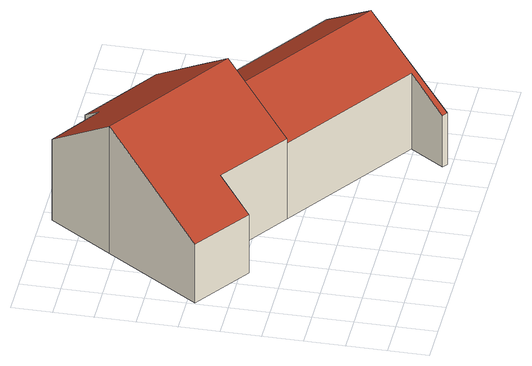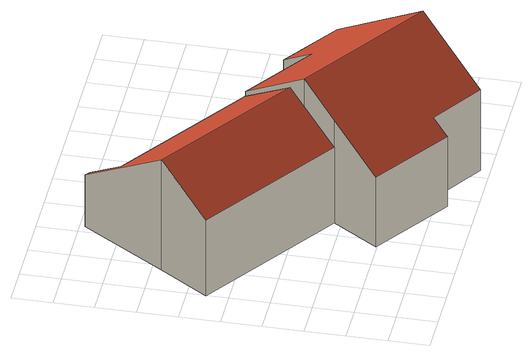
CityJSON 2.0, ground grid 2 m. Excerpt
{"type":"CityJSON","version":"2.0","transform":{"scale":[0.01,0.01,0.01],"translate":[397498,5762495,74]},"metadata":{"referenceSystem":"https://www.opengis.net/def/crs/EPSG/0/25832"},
"CityObjects":{
"building1":{"type":"Building","attributes":{"Gemeindeschluessel":"05566004","Geometrietyp2DReferenz":"3000","function":"31001_1000"},"address":[{"country":"Germany","locality":"Altenberge","thoroughfareNumber":"130","thoroughfareName":"Waltrup"}],"children":["building1-1","building1-2"]},
"building1-1":{"type":"BuildingPart","attributes":{"roofType":"3100","measuredHeight":7.23},"parents":["building1"],"geometry":[{"type":"Solid","lod":"2","boundaries":[[[[0,1,2,3]],[[4,5,1,0]],[[6,7,5,4]],[[8,9,7,6]],[[10,11,9,8]],[[12,13,11,10]],[[14,15,16,13,12]],[[17,18,19,20,21]],[[3,2,18,17]],[[14,12,10,8,6,4,22]],[[0,3,17,21,22,4]],[[1,5,7,9,11,13,16,23,24,19,18,2]],[[15,14,22,25]],[[16,15,25,23]],[[20,26,25,22,21]],[[19,24,26,20]],[[24,23,25,26]]]],"semantics":{"surfaces":[{"type":"WallSurface"},{"type":"RoofSurface"},{"type":"GroundSurface"},{"type":"ClosureSurface"}],"values":[[0,0,0,0,0,0,0,0,0,1,1,2,0,3,0,3,3]]}}]},
"building1-2":{"type":"BuildingPart","attributes":{"roofType":"3100","measuredHeight":6.28},"parents":["building1"],"geometry":[{"type":"Solid","lod":"2","boundaries":[[[[20,19,27,28]],[[29,30,16,15]],[[31,32,30,29]],[[33,34,32,31]],[[35,36,34,33]],[[28,27,36,35]],[[29,15,25,26,31]],[[20,28,35,33,31,26]],[[19,24,23,16,30,32,34,36,27]],[[19,20,26,24]],[[16,23,25,15]],[[23,24,26,25]]]],"semantics":{"surfaces":[{"type":"WallSurface"},{"type":"RoofSurface"},{"type":"GroundSurface"},{"type":"ClosureSurface"}],"values":[[0,0,0,0,0,0,1,1,2,3,3,3]]}}]}
},
"vertices":[
[10,962,431],[10,962,98],[303,763,98],[303,763,429],[332,1436,821],[332,1436,98],[546,1752,559],[546,1752,98],[811,1581,557],[811,1581,98],[863,1659,493],[863,1659,98],[1255,1395,495],[1255,1395,98],[1101,1166,684],[1101,1166,529],[1101,1166,98],[409,920,558],[409,920,98],[770,675,98],[770,675,529],[770,675,555],[989,1000,821],[989,1000,98],[936,921,98],[989,1000,662],[936,921,726],
[1446,216,98],[1446,216,528],[1804,693,527],[1804,693,98],[1638,446,726],[1638,446,98],[1356,26,390],[1356,26,98],[1330,44,390],[1330,44,98]
]}
